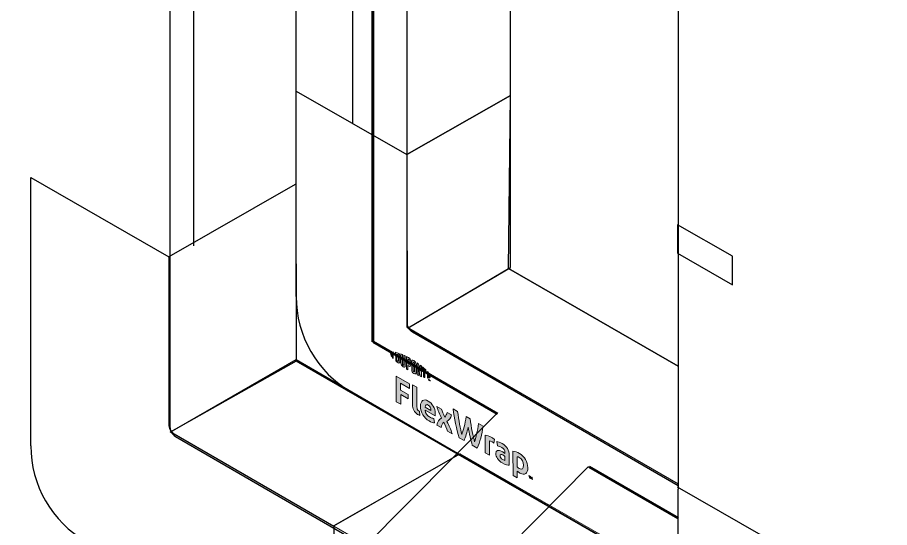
# Model space of a CAD drawing. Header units: inches. Extents: x -22 to 84, y -21 to 19.
# Drawn here: x -12.378 to -10.409, y 9.701 to 10.854 of the extents above; entities that cross this region are included whole.
import ezdxf

# ---------------------------------------------------------------- set-up
doc = ezdxf.new("R2010")
doc.units = ezdxf.units.IN
doc.header["$MEASUREMENT"] = 0
doc.layers.add('G-ANNO-TTLB', color=7, linetype='Continuous', lineweight=0)
doc.layers.add('TYVEK', color=7, linetype='Continuous', lineweight=0)

# ---------------------------------------------------------------- blocks, each defined once
blk = doc.blocks.new('Block_22')
at = {"layer": 'TYVEK'}
for p, q in [((-11.2961, 9.9593), (-11.8459, 9.4045)), ((-11.0886, 9.8392), (-11.5194, 9.4045))]:
    blk.add_line(p, q, dxfattribs=at)
blk = doc.blocks.new('Block_25')
at = {"layer": 'TYVEK', "true_color": 0x003b71, "transparency": 33554687}
h = blk.add_hatch(color=156, dxfattribs=at)
h.dxf.hatch_style = 2
edge = h.paths.add_edge_path()
edge.add_spline(control_points=[(-11.5231, 9.9857), (-11.5231, 9.9857), (-11.5232, 10.0432), (-11.5232, 10.0432), (-11.5232, 10.0432), (-11.4929, 10.0258), (-11.4929, 10.0258), (-11.4929, 10.0258), (-11.4928, 10.0158), (-11.4928, 10.0158), (-11.4928, 10.0158), (-11.513, 10.0274), (-11.513, 10.0274), (-11.513, 10.0274), (-11.513, 10.0118), (-11.513, 10.0118), (-11.513, 10.0118), (-11.496, 10.002), (-11.496, 10.002), (-11.496, 10.002), (-11.496, 9.992), (-11.496, 9.992), (-11.496, 9.992), (-11.5129, 10.0017), (-11.5129, 10.0017), (-11.5129, 10.0017), (-11.5129, 9.9799), (-11.5129, 9.9799), (-11.5129, 9.9799), (-11.5231, 9.9857), (-11.5231, 9.9857)], knot_values=[0, 0, 0, 0, 1, 1, 1, 2, 2, 2, 3, 3, 3, 4, 4, 4, 5, 5, 5, 6, 6, 6, 7, 7, 7, 8, 8, 8, 9, 9, 9, 10, 10, 10, 10], degree=3, periodic=0)
h = blk.add_hatch(color=156, dxfattribs=at)
h.dxf.hatch_style = 2
edge = h.paths.add_edge_path()
edge.add_spline(control_points=[(-11.4762, 9.974), (-11.4762, 9.9696), (-11.4752, 9.9666), (-11.4724, 9.965), (-11.4717, 9.9646), (-11.4709, 9.9642), (-11.4703, 9.964), (-11.4703, 9.964), (-11.4696, 9.9547), (-11.4696, 9.9547), (-11.4709, 9.9551), (-11.4731, 9.9561), (-11.4746, 9.9569), (-11.4828, 9.9616), (-11.486, 9.9696), (-11.4861, 9.9795), (-11.4861, 9.9795), (-11.4862, 10.0234), (-11.4862, 10.0234), (-11.4862, 10.0234), (-11.4763, 10.0184), (-11.4763, 10.0184), (-11.4763, 10.0184), (-11.4762, 9.974), (-11.4762, 9.974)], knot_values=[0, 0, 0, 0, 1, 1, 1, 2, 2, 2, 3, 3, 3, 4, 4, 4, 5, 5, 5, 6, 6, 6, 7, 7, 7, 8, 8, 8, 8], degree=3, periodic=0)
h = blk.add_hatch(color=156, dxfattribs=at)
h.dxf.hatch_style = 2
edge = h.paths.add_edge_path()
edge.add_spline(control_points=[(-11.458, 9.9733), (-11.458, 9.9733), (-11.4445, 9.9655), (-11.4445, 9.9655), (-11.4445, 9.9655), (-11.4445, 9.9665), (-11.4445, 9.9665), (-11.4445, 9.9711), (-11.4466, 9.9757), (-11.4506, 9.978), (-11.4547, 9.9803), (-11.4574, 9.9785), (-11.458, 9.9733)], knot_values=[0, 0, 0, 0, 1, 1, 1, 2, 2, 2, 3, 3, 3, 4, 4, 4, 4], degree=3, periodic=0)
edge = h.paths.add_edge_path()
edge.add_spline(control_points=[(-11.4364, 9.9377), (-11.4395, 9.9379), (-11.4441, 9.9394), (-11.4488, 9.9421), (-11.4603, 9.9487), (-11.4682, 9.9616), (-11.4682, 9.9752), (-11.4682, 9.9883), (-11.4611, 9.993), (-11.4506, 9.987), (-11.4412, 9.9817), (-11.4351, 9.9705), (-11.4351, 9.9595), (-11.4351, 9.957), (-11.4352, 9.955), (-11.4353, 9.9534), (-11.4353, 9.9534), (-11.4579, 9.9663), (-11.4579, 9.9663), (-11.4569, 9.9592), (-11.4536, 9.9543), (-11.4479, 9.9511), (-11.4444, 9.9491), (-11.441, 9.948), (-11.438, 9.9478), (-11.438, 9.9478), (-11.4364, 9.9377), (-11.4364, 9.9377)], knot_values=[0, 0, 0, 0, 1, 1, 1, 2, 2, 2, 3, 3, 3, 4, 4, 4, 5, 5, 5, 6, 6, 6, 7, 7, 7, 8, 8, 8, 9, 9, 9, 9], degree=3, periodic=0)
h = blk.add_hatch(color=156, dxfattribs=at)
h.dxf.hatch_style = 2
edge = h.paths.add_edge_path()
edge.add_spline(control_points=[(-11.4205, 9.9488), (-11.4253, 9.9577), (-11.4291, 9.9655), (-11.4313, 9.975), (-11.4313, 9.975), (-11.4207, 9.9689), (-11.4207, 9.9689), (-11.4198, 9.9647), (-11.4166, 9.9573), (-11.4135, 9.9508), (-11.4109, 9.9538), (-11.4086, 9.9573), (-11.4081, 9.9616), (-11.4081, 9.9616), (-11.3981, 9.9559), (-11.3981, 9.9559), (-11.4, 9.9484), (-11.4031, 9.9442), (-11.4084, 9.941), (-11.4033, 9.9314), (-11.3998, 9.9236), (-11.3968, 9.9132), (-11.3968, 9.9132), (-11.4074, 9.9193), (-11.4074, 9.9193), (-11.4089, 9.9248), (-11.4125, 9.933), (-11.4155, 9.9392), (-11.4182, 9.9363), (-11.4208, 9.9328), (-11.4218, 9.9276), (-11.4218, 9.9276), (-11.4313, 9.933), (-11.4313, 9.933), (-11.4296, 9.9406), (-11.4262, 9.9452), (-11.4205, 9.9488)], knot_values=[0, 0, 0, 0, 1, 1, 1, 2, 2, 2, 3, 3, 3, 4, 4, 4, 5, 5, 5, 6, 6, 6, 7, 7, 7, 8, 8, 8, 9, 9, 9, 10, 10, 10, 11, 11, 11, 12, 12, 12, 12], degree=3, periodic=0)
h = blk.add_hatch(color=156, dxfattribs=at)
h.dxf.hatch_style = 2
edge = h.paths.add_edge_path()
edge.add_spline(control_points=[(-11.3372, 9.9364), (-11.3372, 9.9364), (-11.3268, 9.9305), (-11.3268, 9.9305), (-11.3294, 9.9129), (-11.3341, 9.893), (-11.3401, 9.8807), (-11.3401, 9.8807), (-11.3513, 9.8871), (-11.3513, 9.8871), (-11.3548, 9.8994), (-11.358, 9.9133), (-11.3606, 9.9282), (-11.3633, 9.9163), (-11.3664, 9.906), (-11.3699, 9.8978), (-11.3699, 9.8978), (-11.3811, 9.9042), (-11.3811, 9.9042), (-11.3868, 9.9232), (-11.3919, 9.9487), (-11.3946, 9.9694), (-11.3946, 9.9694), (-11.3843, 9.9635), (-11.3843, 9.9635), (-11.382, 9.9449), (-11.378, 9.9231), (-11.375, 9.9118), (-11.372, 9.9197), (-11.3673, 9.9358), (-11.3653, 9.9525), (-11.3653, 9.9525), (-11.3561, 9.9473), (-11.3561, 9.9473), (-11.354, 9.9282), (-11.3493, 9.9066), (-11.3461, 9.8952), (-11.3433, 9.9032), (-11.3393, 9.9203), (-11.3372, 9.9364)], knot_values=[0, 0, 0, 0, 1, 1, 1, 2, 2, 2, 3, 3, 3, 4, 4, 4, 5, 5, 5, 6, 6, 6, 7, 7, 7, 8, 8, 8, 9, 9, 9, 10, 10, 10, 11, 11, 11, 12, 12, 12, 13, 13, 13, 13], degree=3, periodic=0)
h = blk.add_hatch(color=156, dxfattribs=at)
h.dxf.hatch_style = 2
edge = h.paths.add_edge_path()
edge.add_spline(control_points=[(-11.3074, 9.9048), (-11.3049, 9.9034), (-11.3024, 9.9016), (-11.301, 9.9004), (-11.301, 9.9004), (-11.3024, 9.8919), (-11.3024, 9.8919), (-11.3036, 9.8931), (-11.3051, 9.8942), (-11.3066, 9.895), (-11.3093, 9.8965), (-11.311, 9.897), (-11.3125, 9.897), (-11.3125, 9.897), (-11.3125, 9.8648), (-11.3125, 9.8648), (-11.3125, 9.8648), (-11.3223, 9.8705), (-11.3223, 9.8705), (-11.3223, 9.8705), (-11.3224, 9.9098), (-11.3224, 9.9098), (-11.3185, 9.9098), (-11.3126, 9.9078), (-11.3074, 9.9048)], knot_values=[0, 0, 0, 0, 1, 1, 1, 2, 2, 2, 3, 3, 3, 4, 4, 4, 5, 5, 5, 6, 6, 6, 7, 7, 7, 8, 8, 8, 8], degree=3, periodic=0)
h = blk.add_hatch(color=156, dxfattribs=at)
h.dxf.hatch_style = 2
edge = h.paths.add_edge_path()
edge.add_spline(control_points=[(-11.2775, 9.853), (-11.2775, 9.853), (-11.2775, 9.8618), (-11.2775, 9.8618), (-11.2792, 9.8632), (-11.2809, 9.8644), (-11.2826, 9.8654), (-11.2859, 9.8673), (-11.2884, 9.8672), (-11.2884, 9.8634), (-11.2884, 9.8599), (-11.2863, 9.8569), (-11.2825, 9.8547), (-11.2803, 9.8535), (-11.2786, 9.853), (-11.2775, 9.853)], knot_values=[0, 0, 0, 0, 1, 1, 1, 2, 2, 2, 3, 3, 3, 4, 4, 4, 5, 5, 5, 5], degree=3, periodic=0)
edge = h.paths.add_edge_path()
edge.add_spline(control_points=[(-11.2835, 9.8472), (-11.2932, 9.8528), (-11.2982, 9.8611), (-11.2982, 9.8685), (-11.2982, 9.8766), (-11.2924, 9.8781), (-11.2839, 9.8733), (-11.2819, 9.8721), (-11.2793, 9.8703), (-11.2775, 9.869), (-11.2775, 9.869), (-11.2775, 9.8709), (-11.2775, 9.8709), (-11.2776, 9.8759), (-11.2801, 9.8798), (-11.2848, 9.8825), (-11.288, 9.8843), (-11.2913, 9.8856), (-11.2942, 9.8859), (-11.2942, 9.8859), (-11.296, 9.8958), (-11.296, 9.8958), (-11.293, 9.8955), (-11.2881, 9.8937), (-11.2837, 9.8912), (-11.2732, 9.8852), (-11.268, 9.8758), (-11.268, 9.8647), (-11.268, 9.8647), (-11.2679, 9.8419), (-11.2679, 9.8419), (-11.2709, 9.8418), (-11.2763, 9.8431), (-11.2835, 9.8472)], knot_values=[0, 0, 0, 0, 1, 1, 1, 2, 2, 2, 3, 3, 3, 4, 4, 4, 5, 5, 5, 6, 6, 6, 7, 7, 7, 8, 8, 8, 9, 9, 9, 10, 10, 10, 11, 11, 11, 11], degree=3, periodic=0)
h = blk.add_hatch(color=156, dxfattribs=at)
h.dxf.hatch_style = 2
edge = h.paths.add_edge_path()
edge.add_spline(control_points=[(-11.2451, 9.8345), (-11.2388, 9.8309), (-11.2359, 9.8336), (-11.2359, 9.8421), (-11.2359, 9.8495), (-11.2387, 9.856), (-11.2451, 9.8597), (-11.2469, 9.8607), (-11.2482, 9.8611), (-11.2497, 9.8613), (-11.2497, 9.8613), (-11.2496, 9.8383), (-11.2496, 9.8383), (-11.2483, 9.8368), (-11.2471, 9.8357), (-11.2451, 9.8345)], knot_values=[0, 0, 0, 0, 1, 1, 1, 2, 2, 2, 3, 3, 3, 4, 4, 4, 5, 5, 5, 5], degree=3, periodic=0)
edge = h.paths.add_edge_path()
edge.add_spline(control_points=[(-11.2436, 9.8245), (-11.2461, 9.8259), (-11.2478, 9.8272), (-11.2496, 9.829), (-11.2496, 9.829), (-11.2496, 9.8134), (-11.2496, 9.8134), (-11.2496, 9.8134), (-11.2593, 9.819), (-11.2593, 9.819), (-11.2593, 9.819), (-11.2595, 9.8738), (-11.2595, 9.8738), (-11.2554, 9.8736), (-11.2497, 9.8717), (-11.2447, 9.8688), (-11.233, 9.8621), (-11.226, 9.8499), (-11.2259, 9.8367), (-11.2259, 9.8232), (-11.2325, 9.8181), (-11.2436, 9.8245)], knot_values=[0, 0, 0, 0, 1, 1, 1, 2, 2, 2, 3, 3, 3, 4, 4, 4, 5, 5, 5, 6, 6, 6, 7, 7, 7, 7], degree=3, periodic=0)
h = blk.add_hatch(color=156, dxfattribs=at)
h.dxf.hatch_style = 2
edge = h.paths.add_edge_path()
edge.add_spline(control_points=[(-11.2189, 9.8161), (-11.2185, 9.8149), (-11.2182, 9.8139), (-11.2177, 9.8129), (-11.2173, 9.8134), (-11.217, 9.814), (-11.2167, 9.8148), (-11.2167, 9.8148), (-11.2157, 9.8142), (-11.2157, 9.8142), (-11.2157, 9.8142), (-11.2156, 9.81), (-11.2156, 9.81), (-11.2156, 9.81), (-11.2165, 9.8105), (-11.2165, 9.8105), (-11.2165, 9.8105), (-11.2165, 9.8124), (-11.2165, 9.8124), (-11.2165, 9.8124), (-11.2165, 9.8131), (-11.2165, 9.8131), (-11.2168, 9.8126), (-11.2171, 9.8121), (-11.2174, 9.8118), (-11.2174, 9.8118), (-11.2181, 9.8121), (-11.2181, 9.8121), (-11.2184, 9.8129), (-11.2188, 9.8138), (-11.2191, 9.8146), (-11.2191, 9.8146), (-11.219, 9.8139), (-11.219, 9.8139), (-11.219, 9.8139), (-11.219, 9.8119), (-11.219, 9.8119), (-11.219, 9.8119), (-11.2199, 9.8124), (-11.2199, 9.8124), (-11.2199, 9.8124), (-11.2199, 9.8167), (-11.2199, 9.8167), (-11.2199, 9.8167), (-11.2189, 9.8161), (-11.2189, 9.8161)], knot_values=[0, 0, 0, 0, 1, 1, 1, 2, 2, 2, 3, 3, 3, 4, 4, 4, 5, 5, 5, 6, 6, 6, 7, 7, 7, 8, 8, 8, 9, 9, 9, 10, 10, 10, 11, 11, 11, 12, 12, 12, 13, 13, 13, 14, 14, 14, 15, 15, 15, 15], degree=3, periodic=0)
edge = h.paths.add_edge_path()
edge.add_spline(control_points=[(-11.2223, 9.8171), (-11.2223, 9.8171), (-11.2233, 9.8177), (-11.2233, 9.8177), (-11.2233, 9.8177), (-11.2233, 9.8186), (-11.2233, 9.8186), (-11.2233, 9.8186), (-11.2203, 9.8169), (-11.2203, 9.8169), (-11.2203, 9.8169), (-11.2203, 9.8159), (-11.2203, 9.8159), (-11.2203, 9.8159), (-11.2213, 9.8165), (-11.2213, 9.8165), (-11.2213, 9.8165), (-11.2213, 9.8132), (-11.2213, 9.8132), (-11.2213, 9.8132), (-11.2223, 9.8138), (-11.2223, 9.8138), (-11.2223, 9.8138), (-11.2223, 9.8171), (-11.2223, 9.8171)], knot_values=[0, 0, 0, 0, 1, 1, 1, 2, 2, 2, 3, 3, 3, 4, 4, 4, 5, 5, 5, 6, 6, 6, 7, 7, 7, 8, 8, 8, 8], degree=3, periodic=0)
at = {"layer": 'TYVEK'}
for points, knots in [([(-11.5231, 9.9857), (-11.5231, 9.9857), (-11.5232, 10.0432), (-11.5232, 10.0432), (-11.5232, 10.0432), (-11.4929, 10.0258), (-11.4929, 10.0258), (-11.4929, 10.0258), (-11.4928, 10.0158), (-11.4928, 10.0158), (-11.4928, 10.0158), (-11.513, 10.0274), (-11.513, 10.0274), (-11.513, 10.0274), (-11.513, 10.0118), (-11.513, 10.0118), (-11.513, 10.0118), (-11.496, 10.002), (-11.496, 10.002), (-11.496, 10.002), (-11.496, 9.992), (-11.496, 9.992), (-11.496, 9.992), (-11.5129, 10.0017), (-11.5129, 10.0017), (-11.5129, 10.0017), (-11.5129, 9.9799), (-11.5129, 9.9799), (-11.5129, 9.9799), (-11.5231, 9.9857), (-11.5231, 9.9857)], [0, 0, 0, 0, 1, 1, 1, 2, 2, 2, 3, 3, 3, 4, 4, 4, 5, 5, 5, 6, 6, 6, 7, 7, 7, 8, 8, 8, 9, 9, 9, 10, 10, 10, 10]), ([(-11.4762, 9.974), (-11.4762, 9.9696), (-11.4752, 9.9666), (-11.4724, 9.965), (-11.4717, 9.9646), (-11.4709, 9.9642), (-11.4703, 9.964), (-11.4703, 9.964), (-11.4696, 9.9547), (-11.4696, 9.9547), (-11.4709, 9.9551), (-11.4731, 9.9561), (-11.4746, 9.9569), (-11.4828, 9.9616), (-11.486, 9.9696), (-11.4861, 9.9795), (-11.4861, 9.9795), (-11.4862, 10.0234), (-11.4862, 10.0234), (-11.4862, 10.0234), (-11.4763, 10.0184), (-11.4763, 10.0184), (-11.4763, 10.0184), (-11.4762, 9.974), (-11.4762, 9.974)], [0, 0, 0, 0, 1, 1, 1, 2, 2, 2, 3, 3, 3, 4, 4, 4, 5, 5, 5, 6, 6, 6, 7, 7, 7, 8, 8, 8, 8]), ([(-11.4364, 9.9377), (-11.4395, 9.9379), (-11.4441, 9.9394), (-11.4488, 9.9421), (-11.4603, 9.9487), (-11.4682, 9.9616), (-11.4682, 9.9752), (-11.4682, 9.9883), (-11.4611, 9.993), (-11.4506, 9.987), (-11.4412, 9.9817), (-11.4351, 9.9705), (-11.4351, 9.9595), (-11.4351, 9.957), (-11.4352, 9.955), (-11.4353, 9.9534), (-11.4353, 9.9534), (-11.4579, 9.9663), (-11.4579, 9.9663), (-11.4569, 9.9592), (-11.4536, 9.9543), (-11.4479, 9.9511), (-11.4444, 9.9491), (-11.441, 9.948), (-11.438, 9.9478), (-11.438, 9.9478), (-11.4364, 9.9377), (-11.4364, 9.9377)], [0, 0, 0, 0, 1, 1, 1, 2, 2, 2, 3, 3, 3, 4, 4, 4, 5, 5, 5, 6, 6, 6, 7, 7, 7, 8, 8, 8, 9, 9, 9, 9]), ([(-11.458, 9.9733), (-11.458, 9.9733), (-11.4445, 9.9655), (-11.4445, 9.9655), (-11.4445, 9.9655), (-11.4445, 9.9665), (-11.4445, 9.9665), (-11.4445, 9.9711), (-11.4466, 9.9757), (-11.4506, 9.978), (-11.4547, 9.9803), (-11.4574, 9.9785), (-11.458, 9.9733)], [0, 0, 0, 0, 1, 1, 1, 2, 2, 2, 3, 3, 3, 4, 4, 4, 4]), ([(-11.4205, 9.9488), (-11.4253, 9.9577), (-11.4291, 9.9655), (-11.4313, 9.975), (-11.4313, 9.975), (-11.4207, 9.9689), (-11.4207, 9.9689), (-11.4198, 9.9647), (-11.4166, 9.9573), (-11.4135, 9.9508), (-11.4109, 9.9538), (-11.4086, 9.9573), (-11.4081, 9.9616), (-11.4081, 9.9616), (-11.3981, 9.9559), (-11.3981, 9.9559), (-11.4, 9.9484), (-11.4031, 9.9442), (-11.4084, 9.941), (-11.4033, 9.9314), (-11.3998, 9.9236), (-11.3968, 9.9132), (-11.3968, 9.9132), (-11.4074, 9.9193), (-11.4074, 9.9193), (-11.4089, 9.9248), (-11.4125, 9.933), (-11.4155, 9.9392), (-11.4182, 9.9363), (-11.4208, 9.9328), (-11.4218, 9.9276), (-11.4218, 9.9276), (-11.4313, 9.933), (-11.4313, 9.933), (-11.4296, 9.9406), (-11.4262, 9.9452), (-11.4205, 9.9488)], [0, 0, 0, 0, 1, 1, 1, 2, 2, 2, 3, 3, 3, 4, 4, 4, 5, 5, 5, 6, 6, 6, 7, 7, 7, 8, 8, 8, 9, 9, 9, 10, 10, 10, 11, 11, 11, 12, 12, 12, 12]), ([(-11.3372, 9.9364), (-11.3372, 9.9364), (-11.3268, 9.9305), (-11.3268, 9.9305), (-11.3294, 9.9129), (-11.3341, 9.893), (-11.3401, 9.8807), (-11.3401, 9.8807), (-11.3513, 9.8871), (-11.3513, 9.8871), (-11.3548, 9.8994), (-11.358, 9.9133), (-11.3606, 9.9282), (-11.3633, 9.9163), (-11.3664, 9.906), (-11.3699, 9.8978), (-11.3699, 9.8978), (-11.3811, 9.9042), (-11.3811, 9.9042), (-11.3868, 9.9232), (-11.3919, 9.9487), (-11.3946, 9.9694), (-11.3946, 9.9694), (-11.3843, 9.9635), (-11.3843, 9.9635), (-11.382, 9.9449), (-11.378, 9.9231), (-11.375, 9.9118), (-11.372, 9.9197), (-11.3673, 9.9358), (-11.3653, 9.9525), (-11.3653, 9.9525), (-11.3561, 9.9473), (-11.3561, 9.9473), (-11.354, 9.9282), (-11.3493, 9.9066), (-11.3461, 9.8952), (-11.3433, 9.9032), (-11.3393, 9.9203), (-11.3372, 9.9364)], [0, 0, 0, 0, 1, 1, 1, 2, 2, 2, 3, 3, 3, 4, 4, 4, 5, 5, 5, 6, 6, 6, 7, 7, 7, 8, 8, 8, 9, 9, 9, 10, 10, 10, 11, 11, 11, 12, 12, 12, 13, 13, 13, 13]), ([(-11.3074, 9.9048), (-11.3049, 9.9034), (-11.3024, 9.9016), (-11.301, 9.9004), (-11.301, 9.9004), (-11.3024, 9.8919), (-11.3024, 9.8919), (-11.3036, 9.8931), (-11.3051, 9.8942), (-11.3066, 9.895), (-11.3093, 9.8965), (-11.311, 9.897), (-11.3125, 9.897), (-11.3125, 9.897), (-11.3125, 9.8648), (-11.3125, 9.8648), (-11.3125, 9.8648), (-11.3223, 9.8705), (-11.3223, 9.8705), (-11.3223, 9.8705), (-11.3224, 9.9098), (-11.3224, 9.9098), (-11.3185, 9.9098), (-11.3126, 9.9078), (-11.3074, 9.9048)], [0, 0, 0, 0, 1, 1, 1, 2, 2, 2, 3, 3, 3, 4, 4, 4, 5, 5, 5, 6, 6, 6, 7, 7, 7, 8, 8, 8, 8]), ([(-11.2835, 9.8472), (-11.2932, 9.8528), (-11.2982, 9.8611), (-11.2982, 9.8685), (-11.2982, 9.8766), (-11.2924, 9.8781), (-11.2839, 9.8733), (-11.2819, 9.8721), (-11.2793, 9.8703), (-11.2775, 9.869), (-11.2775, 9.869), (-11.2775, 9.8709), (-11.2775, 9.8709), (-11.2776, 9.8759), (-11.2801, 9.8798), (-11.2848, 9.8825), (-11.288, 9.8843), (-11.2913, 9.8856), (-11.2942, 9.8859), (-11.2942, 9.8859), (-11.296, 9.8958), (-11.296, 9.8958), (-11.293, 9.8955), (-11.2881, 9.8937), (-11.2837, 9.8912), (-11.2732, 9.8852), (-11.268, 9.8758), (-11.268, 9.8647), (-11.268, 9.8647), (-11.2679, 9.8419), (-11.2679, 9.8419), (-11.2709, 9.8418), (-11.2763, 9.8431), (-11.2835, 9.8472)], [0, 0, 0, 0, 1, 1, 1, 2, 2, 2, 3, 3, 3, 4, 4, 4, 5, 5, 5, 6, 6, 6, 7, 7, 7, 8, 8, 8, 9, 9, 9, 10, 10, 10, 11, 11, 11, 11]), ([(-11.2775, 9.853), (-11.2775, 9.853), (-11.2775, 9.8618), (-11.2775, 9.8618), (-11.2792, 9.8632), (-11.2809, 9.8644), (-11.2826, 9.8654), (-11.2859, 9.8673), (-11.2884, 9.8672), (-11.2884, 9.8634), (-11.2884, 9.8599), (-11.2863, 9.8569), (-11.2825, 9.8547), (-11.2803, 9.8535), (-11.2786, 9.853), (-11.2775, 9.853)], [0, 0, 0, 0, 1, 1, 1, 2, 2, 2, 3, 3, 3, 4, 4, 4, 5, 5, 5, 5]), ([(-11.2436, 9.8245), (-11.2461, 9.8259), (-11.2478, 9.8272), (-11.2496, 9.829), (-11.2496, 9.829), (-11.2496, 9.8134), (-11.2496, 9.8134), (-11.2496, 9.8134), (-11.2593, 9.819), (-11.2593, 9.819), (-11.2593, 9.819), (-11.2595, 9.8738), (-11.2595, 9.8738), (-11.2554, 9.8736), (-11.2497, 9.8717), (-11.2447, 9.8688), (-11.233, 9.8621), (-11.226, 9.8499), (-11.2259, 9.8367), (-11.2259, 9.8232), (-11.2325, 9.8181), (-11.2436, 9.8245)], [0, 0, 0, 0, 1, 1, 1, 2, 2, 2, 3, 3, 3, 4, 4, 4, 5, 5, 5, 6, 6, 6, 7, 7, 7, 7]), ([(-11.2451, 9.8345), (-11.2388, 9.8309), (-11.2359, 9.8336), (-11.2359, 9.8421), (-11.2359, 9.8495), (-11.2387, 9.856), (-11.2451, 9.8597), (-11.2469, 9.8607), (-11.2482, 9.8611), (-11.2497, 9.8613), (-11.2497, 9.8613), (-11.2496, 9.8383), (-11.2496, 9.8383), (-11.2483, 9.8368), (-11.2471, 9.8357), (-11.2451, 9.8345)], [0, 0, 0, 0, 1, 1, 1, 2, 2, 2, 3, 3, 3, 4, 4, 4, 5, 5, 5, 5]), ([(-11.2223, 9.8171), (-11.2223, 9.8171), (-11.2233, 9.8177), (-11.2233, 9.8177), (-11.2233, 9.8177), (-11.2233, 9.8186), (-11.2233, 9.8186), (-11.2233, 9.8186), (-11.2203, 9.8169), (-11.2203, 9.8169), (-11.2203, 9.8169), (-11.2203, 9.8159), (-11.2203, 9.8159), (-11.2203, 9.8159), (-11.2213, 9.8165), (-11.2213, 9.8165), (-11.2213, 9.8165), (-11.2213, 9.8132), (-11.2213, 9.8132), (-11.2213, 9.8132), (-11.2223, 9.8138), (-11.2223, 9.8138), (-11.2223, 9.8138), (-11.2223, 9.8171), (-11.2223, 9.8171)], [0, 0, 0, 0, 1, 1, 1, 2, 2, 2, 3, 3, 3, 4, 4, 4, 5, 5, 5, 6, 6, 6, 7, 7, 7, 8, 8, 8, 8]), ([(-11.2189, 9.8161), (-11.2185, 9.8149), (-11.2182, 9.8139), (-11.2177, 9.8129), (-11.2173, 9.8134), (-11.217, 9.814), (-11.2167, 9.8148), (-11.2167, 9.8148), (-11.2157, 9.8142), (-11.2157, 9.8142), (-11.2157, 9.8142), (-11.2156, 9.81), (-11.2156, 9.81), (-11.2156, 9.81), (-11.2165, 9.8105), (-11.2165, 9.8105), (-11.2165, 9.8105), (-11.2165, 9.8124), (-11.2165, 9.8124), (-11.2165, 9.8124), (-11.2165, 9.8131), (-11.2165, 9.8131), (-11.2168, 9.8126), (-11.2171, 9.8121), (-11.2174, 9.8118), (-11.2174, 9.8118), (-11.2181, 9.8121), (-11.2181, 9.8121), (-11.2184, 9.8129), (-11.2188, 9.8138), (-11.2191, 9.8146), (-11.2191, 9.8146), (-11.219, 9.8139), (-11.219, 9.8139), (-11.219, 9.8139), (-11.219, 9.8119), (-11.219, 9.8119), (-11.219, 9.8119), (-11.2199, 9.8124), (-11.2199, 9.8124), (-11.2199, 9.8124), (-11.2199, 9.8167), (-11.2199, 9.8167), (-11.2199, 9.8167), (-11.2189, 9.8161), (-11.2189, 9.8161)], [0, 0, 0, 0, 1, 1, 1, 2, 2, 2, 3, 3, 3, 4, 4, 4, 5, 5, 5, 6, 6, 6, 7, 7, 7, 8, 8, 8, 9, 9, 9, 10, 10, 10, 11, 11, 11, 12, 12, 12, 13, 13, 13, 14, 14, 14, 15, 15, 15, 15])]:
    blk.add_open_spline(points, degree=3, knots=knots, dxfattribs=at)
blk = doc.blocks.new('Block_26')
at = {"layer": 'TYVEK', "true_color": 0x003b71, "transparency": 33554687}
h = blk.add_hatch(color=156, dxfattribs=at)
h.dxf.hatch_style = 2
edge = h.paths.add_edge_path()
edge.add_spline(control_points=[(-11.5358, 10.0943), (-11.5358, 10.0917), (-11.5335, 10.0879), (-11.5296, 10.0836), (-11.5296, 10.0836), (-11.5297, 10.098), (-11.5297, 10.098), (-11.5335, 10.0981), (-11.5358, 10.0969), (-11.5358, 10.0943)], knot_values=[0, 0, 0, 0, 1, 1, 1, 2, 2, 2, 3, 3, 3, 3], degree=3, periodic=0)
h = blk.add_hatch(color=156, dxfattribs=at)
h.dxf.hatch_style = 2
edge = h.paths.add_edge_path()
edge.add_spline(control_points=[(-11.518, 10.0782), (-11.518, 10.0771), (-11.5185, 10.0771), (-11.5192, 10.0775), (-11.5198, 10.0778), (-11.5206, 10.0785), (-11.5213, 10.0791), (-11.5213, 10.0791), (-11.5213, 10.0929), (-11.5213, 10.0929), (-11.5206, 10.0927), (-11.5198, 10.0924), (-11.5193, 10.0921), (-11.5186, 10.0917), (-11.518, 10.091), (-11.518, 10.0899), (-11.518, 10.0899), (-11.518, 10.0782), (-11.518, 10.0782)], knot_values=[0, 0, 0, 0, 1, 1, 1, 2, 2, 2, 3, 3, 3, 4, 4, 4, 5, 5, 5, 6, 6, 6, 6], degree=3, periodic=0)
edge = h.paths.add_edge_path()
edge.add_spline(control_points=[(-11.5188, 10.0955), (-11.5199, 10.0961), (-11.5215, 10.0966), (-11.5243, 10.0973), (-11.5243, 10.0973), (-11.5242, 10.0781), (-11.5242, 10.0781), (-11.5218, 10.0758), (-11.5198, 10.0742), (-11.5188, 10.0736), (-11.5163, 10.0722), (-11.5149, 10.0731), (-11.5149, 10.0759), (-11.5149, 10.0759), (-11.5149, 10.0887), (-11.5149, 10.0887), (-11.5149, 10.0915), (-11.5163, 10.0941), (-11.5188, 10.0955)], knot_values=[0, 0, 0, 0, 1, 1, 1, 2, 2, 2, 3, 3, 3, 4, 4, 4, 5, 5, 5, 6, 6, 6, 6], degree=3, periodic=0)
h = blk.add_hatch(color=156, dxfattribs=at)
h.dxf.hatch_style = 2
edge = h.paths.add_edge_path()
edge.add_spline(control_points=[(-11.5061, 10.0692), (-11.5061, 10.0681), (-11.5065, 10.0676), (-11.5077, 10.0684), (-11.5089, 10.0693), (-11.5092, 10.07), (-11.5092, 10.0713), (-11.5092, 10.0713), (-11.5092, 10.0922), (-11.5092, 10.0922), (-11.51, 10.0925), (-11.5117, 10.0932), (-11.5125, 10.0935), (-11.5125, 10.0935), (-11.5124, 10.0725), (-11.5124, 10.0725), (-11.5124, 10.0691), (-11.511, 10.067), (-11.5077, 10.0646), (-11.5046, 10.0625), (-11.5027, 10.0632), (-11.5027, 10.0669), (-11.5027, 10.0669), (-11.5028, 10.0892), (-11.5028, 10.0892), (-11.5034, 10.0895), (-11.5055, 10.0905), (-11.5062, 10.0908), (-11.5062, 10.0908), (-11.5061, 10.0692), (-11.5061, 10.0692)], knot_values=[0, 0, 0, 0, 1, 1, 1, 2, 2, 2, 3, 3, 3, 4, 4, 4, 5, 5, 5, 6, 6, 6, 7, 7, 7, 8, 8, 8, 9, 9, 9, 10, 10, 10, 10], degree=3, periodic=0)
h = blk.add_hatch(color=156, dxfattribs=at)
h.dxf.hatch_style = 2
edge = h.paths.add_edge_path()
edge.add_spline(control_points=[(-11.4937, 10.0712), (-11.4937, 10.07), (-11.4941, 10.0696), (-11.4955, 10.0704), (-11.4955, 10.0704), (-11.4967, 10.0711), (-11.4967, 10.0711), (-11.4967, 10.0711), (-11.4967, 10.0821), (-11.4967, 10.0821), (-11.4962, 10.0819), (-11.4959, 10.0817), (-11.4956, 10.0815), (-11.4941, 10.0807), (-11.4937, 10.0798), (-11.4937, 10.0786), (-11.4937, 10.0786), (-11.4937, 10.0712), (-11.4937, 10.0712)], knot_values=[0, 0, 0, 0, 1, 1, 1, 2, 2, 2, 3, 3, 3, 4, 4, 4, 5, 5, 5, 6, 6, 6, 6], degree=3, periodic=0)
edge = h.paths.add_edge_path()
edge.add_spline(control_points=[(-11.4954, 10.0853), (-11.496, 10.0857), (-11.4981, 10.0868), (-11.5001, 10.0878), (-11.5001, 10.0878), (-11.5001, 10.0598), (-11.5001, 10.0598), (-11.4994, 10.0594), (-11.4976, 10.0582), (-11.4966, 10.0576), (-11.4966, 10.0576), (-11.4967, 10.0672), (-11.4967, 10.0672), (-11.4967, 10.0672), (-11.4953, 10.0664), (-11.4953, 10.0664), (-11.4917, 10.0644), (-11.4903, 10.0654), (-11.4903, 10.0689), (-11.4903, 10.0689), (-11.4903, 10.0772), (-11.4903, 10.0772), (-11.4903, 10.0807), (-11.492, 10.0834), (-11.4954, 10.0853)], knot_values=[0, 0, 0, 0, 1, 1, 1, 2, 2, 2, 3, 3, 3, 4, 4, 4, 5, 5, 5, 6, 6, 6, 7, 7, 7, 8, 8, 8, 8], degree=3, periodic=0)
h = blk.add_hatch(color=156, dxfattribs=at)
h.dxf.hatch_style = 2
edge = h.paths.add_edge_path()
edge.add_spline(control_points=[(-11.4815, 10.0544), (-11.4815, 10.0533), (-11.4818, 10.0529), (-11.483, 10.0536), (-11.4843, 10.0542), (-11.4846, 10.055), (-11.4846, 10.0562), (-11.4846, 10.0562), (-11.4847, 10.0737), (-11.4847, 10.0737), (-11.4847, 10.0748), (-11.4843, 10.0753), (-11.4831, 10.0745), (-11.4819, 10.0738), (-11.4815, 10.073), (-11.4815, 10.0719), (-11.4815, 10.0719), (-11.4815, 10.0544), (-11.4815, 10.0544)], knot_values=[0, 0, 0, 0, 1, 1, 1, 2, 2, 2, 3, 3, 3, 4, 4, 4, 5, 5, 5, 6, 6, 6, 6], degree=3, periodic=0)
edge = h.paths.add_edge_path()
edge.add_spline(control_points=[(-11.4831, 10.0784), (-11.4862, 10.0804), (-11.4881, 10.0799), (-11.4881, 10.0762), (-11.4881, 10.0762), (-11.4881, 10.0579), (-11.4881, 10.0579), (-11.4881, 10.054), (-11.4864, 10.0514), (-11.483, 10.0496), (-11.4797, 10.0479), (-11.478, 10.0484), (-11.478, 10.0525), (-11.478, 10.0525), (-11.4781, 10.07), (-11.4781, 10.07), (-11.4781, 10.074), (-11.4796, 10.0762), (-11.4831, 10.0784)], knot_values=[0, 0, 0, 0, 1, 1, 1, 2, 2, 2, 3, 3, 3, 4, 4, 4, 5, 5, 5, 6, 6, 6, 6], degree=3, periodic=0)
h = blk.add_hatch(color=156, dxfattribs=at)
h.dxf.hatch_style = 2
edge = h.paths.add_edge_path()
edge.add_spline(control_points=[(-11.4686, 10.0545), (-11.4686, 10.0545), (-11.4724, 10.0709), (-11.4724, 10.0709), (-11.4734, 10.0717), (-11.4747, 10.0725), (-11.4756, 10.0732), (-11.4756, 10.0732), (-11.4756, 10.0463), (-11.4756, 10.0463), (-11.4749, 10.046), (-11.4732, 10.0452), (-11.4723, 10.0448), (-11.4723, 10.0448), (-11.4726, 10.0609), (-11.4726, 10.0609), (-11.4726, 10.0609), (-11.4686, 10.0433), (-11.4686, 10.0433), (-11.4677, 10.043), (-11.4665, 10.0425), (-11.4656, 10.0422), (-11.4656, 10.0422), (-11.4657, 10.0659), (-11.4657, 10.0659), (-11.4666, 10.0666), (-11.4681, 10.0677), (-11.4689, 10.0683), (-11.4689, 10.0683), (-11.4686, 10.0545), (-11.4686, 10.0545)], knot_values=[0, 0, 0, 0, 1, 1, 1, 2, 2, 2, 3, 3, 3, 4, 4, 4, 5, 5, 5, 6, 6, 6, 7, 7, 7, 8, 8, 8, 9, 9, 9, 10, 10, 10, 10], degree=3, periodic=0)
h = blk.add_hatch(color=156, dxfattribs=at)
h.dxf.hatch_style = 2
edge = h.paths.add_edge_path()
edge.add_spline(control_points=[(-11.464, 10.0608), (-11.4632, 10.0601), (-11.4623, 10.0594), (-11.4615, 10.0588), (-11.4615, 10.0588), (-11.4615, 10.0409), (-11.4615, 10.0409), (-11.4607, 10.0406), (-11.4593, 10.0403), (-11.4584, 10.0401), (-11.4584, 10.0401), (-11.4584, 10.0562), (-11.4584, 10.0562), (-11.4576, 10.0554), (-11.4567, 10.0546), (-11.456, 10.0539), (-11.456, 10.0539), (-11.456, 10.0574), (-11.456, 10.0574), (-11.4584, 10.0598), (-11.461, 10.062), (-11.464, 10.0645), (-11.464, 10.0645), (-11.464, 10.0608), (-11.464, 10.0608)], knot_values=[0, 0, 0, 0, 1, 1, 1, 2, 2, 2, 3, 3, 3, 4, 4, 4, 5, 5, 5, 6, 6, 6, 7, 7, 7, 8, 8, 8, 8], degree=3, periodic=0)
h = blk.add_hatch(color=156, dxfattribs=at)
h.dxf.hatch_style = 2
edge = h.paths.add_edge_path()
edge.add_spline(control_points=[(-11.4462, 10.0429), (-11.4462, 10.0402), (-11.4484, 10.039), (-11.4523, 10.0391), (-11.4523, 10.0391), (-11.4523, 10.0536), (-11.4523, 10.0536), (-11.4484, 10.0492), (-11.4462, 10.0455), (-11.4462, 10.0429)], knot_values=[0, 0, 0, 0, 1, 1, 1, 2, 2, 2, 3, 3, 3, 3], degree=3, periodic=0)
h = blk.add_hatch(color=156, dxfattribs=at)
h.dxf.hatch_style = 2
edge = h.paths.add_edge_path()
edge.add_spline(control_points=[(-11.448, 10.0352), (-11.448, 10.0352), (-11.4476, 10.035), (-11.4476, 10.035), (-11.4476, 10.035), (-11.447, 10.0337), (-11.447, 10.0337), (-11.447, 10.0337), (-11.4465, 10.0344), (-11.4465, 10.0344), (-11.4465, 10.0344), (-11.4461, 10.0342), (-11.4461, 10.0342), (-11.4461, 10.0342), (-11.4461, 10.0321), (-11.4461, 10.0321), (-11.4461, 10.0321), (-11.4465, 10.0323), (-11.4465, 10.0323), (-11.4465, 10.0323), (-11.4465, 10.0338), (-11.4465, 10.0338), (-11.4465, 10.0338), (-11.447, 10.0331), (-11.447, 10.0331), (-11.447, 10.0331), (-11.4471, 10.0331), (-11.4471, 10.0331), (-11.4471, 10.0331), (-11.4476, 10.0344), (-11.4476, 10.0344), (-11.4476, 10.0344), (-11.4476, 10.033), (-11.4476, 10.033), (-11.4476, 10.033), (-11.4479, 10.0332), (-11.4479, 10.0332), (-11.4479, 10.0332), (-11.448, 10.0352), (-11.448, 10.0352)], knot_values=[0, 0, 0, 0, 1, 1, 1, 2, 2, 2, 3, 3, 3, 4, 4, 4, 5, 5, 5, 6, 6, 6, 7, 7, 7, 8, 8, 8, 9, 9, 9, 10, 10, 10, 11, 11, 11, 12, 12, 12, 13, 13, 13, 13], degree=3, periodic=0)
edge = h.paths.add_edge_path()
edge.add_spline(control_points=[(-11.4492, 10.0356), (-11.4492, 10.0356), (-11.4498, 10.0359), (-11.4498, 10.0359), (-11.4498, 10.0359), (-11.4498, 10.0363), (-11.4498, 10.0363), (-11.4498, 10.0363), (-11.4483, 10.0355), (-11.4483, 10.0355), (-11.4483, 10.0355), (-11.4483, 10.0351), (-11.4483, 10.0351), (-11.4483, 10.0351), (-11.4489, 10.0354), (-11.4489, 10.0354), (-11.4489, 10.0354), (-11.4489, 10.0337), (-11.4489, 10.0337), (-11.4489, 10.0337), (-11.4492, 10.0339), (-11.4492, 10.0339), (-11.4492, 10.0339), (-11.4492, 10.0356), (-11.4492, 10.0356)], knot_values=[0, 0, 0, 0, 1, 1, 1, 2, 2, 2, 3, 3, 3, 4, 4, 4, 5, 5, 5, 6, 6, 6, 7, 7, 7, 8, 8, 8, 8], degree=3, periodic=0)
at = {"layer": 'TYVEK'}
for points, knots in [([(-11.5358, 10.0943), (-11.5358, 10.0917), (-11.5335, 10.0879), (-11.5296, 10.0836), (-11.5296, 10.0836), (-11.5297, 10.098), (-11.5297, 10.098), (-11.5335, 10.0981), (-11.5358, 10.0969), (-11.5358, 10.0943)], [0, 0, 0, 0, 1, 1, 1, 2, 2, 2, 3, 3, 3, 3]), ([(-11.5188, 10.0955), (-11.5199, 10.0961), (-11.5215, 10.0966), (-11.5243, 10.0973), (-11.5243, 10.0973), (-11.5242, 10.0781), (-11.5242, 10.0781), (-11.5218, 10.0758), (-11.5198, 10.0742), (-11.5188, 10.0736), (-11.5163, 10.0722), (-11.5149, 10.0731), (-11.5149, 10.0759), (-11.5149, 10.0759), (-11.5149, 10.0887), (-11.5149, 10.0887), (-11.5149, 10.0915), (-11.5163, 10.0941), (-11.5188, 10.0955)], [0, 0, 0, 0, 1, 1, 1, 2, 2, 2, 3, 3, 3, 4, 4, 4, 5, 5, 5, 6, 6, 6, 6]), ([(-11.518, 10.0782), (-11.518, 10.0771), (-11.5185, 10.0771), (-11.5192, 10.0775), (-11.5198, 10.0778), (-11.5206, 10.0785), (-11.5213, 10.0791), (-11.5213, 10.0791), (-11.5213, 10.0929), (-11.5213, 10.0929), (-11.5206, 10.0927), (-11.5198, 10.0924), (-11.5193, 10.0921), (-11.5186, 10.0917), (-11.518, 10.091), (-11.518, 10.0899), (-11.518, 10.0899), (-11.518, 10.0782), (-11.518, 10.0782)], [0, 0, 0, 0, 1, 1, 1, 2, 2, 2, 3, 3, 3, 4, 4, 4, 5, 5, 5, 6, 6, 6, 6]), ([(-11.5061, 10.0692), (-11.5061, 10.0681), (-11.5065, 10.0676), (-11.5077, 10.0684), (-11.5089, 10.0693), (-11.5092, 10.07), (-11.5092, 10.0713), (-11.5092, 10.0713), (-11.5092, 10.0922), (-11.5092, 10.0922), (-11.51, 10.0925), (-11.5117, 10.0932), (-11.5125, 10.0935), (-11.5125, 10.0935), (-11.5124, 10.0725), (-11.5124, 10.0725), (-11.5124, 10.0691), (-11.511, 10.067), (-11.5077, 10.0646), (-11.5046, 10.0625), (-11.5027, 10.0632), (-11.5027, 10.0669), (-11.5027, 10.0669), (-11.5028, 10.0892), (-11.5028, 10.0892), (-11.5034, 10.0895), (-11.5055, 10.0905), (-11.5062, 10.0908), (-11.5062, 10.0908), (-11.5061, 10.0692), (-11.5061, 10.0692)], [0, 0, 0, 0, 1, 1, 1, 2, 2, 2, 3, 3, 3, 4, 4, 4, 5, 5, 5, 6, 6, 6, 7, 7, 7, 8, 8, 8, 9, 9, 9, 10, 10, 10, 10]), ([(-11.4954, 10.0853), (-11.496, 10.0857), (-11.4981, 10.0868), (-11.5001, 10.0878), (-11.5001, 10.0878), (-11.5001, 10.0598), (-11.5001, 10.0598), (-11.4994, 10.0594), (-11.4976, 10.0582), (-11.4966, 10.0576), (-11.4966, 10.0576), (-11.4967, 10.0672), (-11.4967, 10.0672), (-11.4967, 10.0672), (-11.4953, 10.0664), (-11.4953, 10.0664), (-11.4917, 10.0644), (-11.4903, 10.0654), (-11.4903, 10.0689), (-11.4903, 10.0689), (-11.4903, 10.0772), (-11.4903, 10.0772), (-11.4903, 10.0807), (-11.492, 10.0834), (-11.4954, 10.0853)], [0, 0, 0, 0, 1, 1, 1, 2, 2, 2, 3, 3, 3, 4, 4, 4, 5, 5, 5, 6, 6, 6, 7, 7, 7, 8, 8, 8, 8]), ([(-11.4937, 10.0712), (-11.4937, 10.07), (-11.4941, 10.0696), (-11.4955, 10.0704), (-11.4955, 10.0704), (-11.4967, 10.0711), (-11.4967, 10.0711), (-11.4967, 10.0711), (-11.4967, 10.0821), (-11.4967, 10.0821), (-11.4962, 10.0819), (-11.4959, 10.0817), (-11.4956, 10.0815), (-11.4941, 10.0807), (-11.4937, 10.0798), (-11.4937, 10.0786), (-11.4937, 10.0786), (-11.4937, 10.0712), (-11.4937, 10.0712)], [0, 0, 0, 0, 1, 1, 1, 2, 2, 2, 3, 3, 3, 4, 4, 4, 5, 5, 5, 6, 6, 6, 6]), ([(-11.4831, 10.0784), (-11.4862, 10.0804), (-11.4881, 10.0799), (-11.4881, 10.0762), (-11.4881, 10.0762), (-11.4881, 10.0579), (-11.4881, 10.0579), (-11.4881, 10.054), (-11.4864, 10.0514), (-11.483, 10.0496), (-11.4797, 10.0479), (-11.478, 10.0484), (-11.478, 10.0525), (-11.478, 10.0525), (-11.4781, 10.07), (-11.4781, 10.07), (-11.4781, 10.074), (-11.4796, 10.0762), (-11.4831, 10.0784)], [0, 0, 0, 0, 1, 1, 1, 2, 2, 2, 3, 3, 3, 4, 4, 4, 5, 5, 5, 6, 6, 6, 6]), ([(-11.4815, 10.0544), (-11.4815, 10.0533), (-11.4818, 10.0529), (-11.483, 10.0536), (-11.4843, 10.0542), (-11.4846, 10.055), (-11.4846, 10.0562), (-11.4846, 10.0562), (-11.4847, 10.0737), (-11.4847, 10.0737), (-11.4847, 10.0748), (-11.4843, 10.0753), (-11.4831, 10.0745), (-11.4819, 10.0738), (-11.4815, 10.073), (-11.4815, 10.0719), (-11.4815, 10.0719), (-11.4815, 10.0544), (-11.4815, 10.0544)], [0, 0, 0, 0, 1, 1, 1, 2, 2, 2, 3, 3, 3, 4, 4, 4, 5, 5, 5, 6, 6, 6, 6]), ([(-11.4686, 10.0545), (-11.4686, 10.0545), (-11.4724, 10.0709), (-11.4724, 10.0709), (-11.4734, 10.0717), (-11.4747, 10.0725), (-11.4756, 10.0732), (-11.4756, 10.0732), (-11.4756, 10.0463), (-11.4756, 10.0463), (-11.4749, 10.046), (-11.4732, 10.0452), (-11.4723, 10.0448), (-11.4723, 10.0448), (-11.4726, 10.0609), (-11.4726, 10.0609), (-11.4726, 10.0609), (-11.4686, 10.0433), (-11.4686, 10.0433), (-11.4677, 10.043), (-11.4665, 10.0425), (-11.4656, 10.0422), (-11.4656, 10.0422), (-11.4657, 10.0659), (-11.4657, 10.0659), (-11.4666, 10.0666), (-11.4681, 10.0677), (-11.4689, 10.0683), (-11.4689, 10.0683), (-11.4686, 10.0545), (-11.4686, 10.0545)], [0, 0, 0, 0, 1, 1, 1, 2, 2, 2, 3, 3, 3, 4, 4, 4, 5, 5, 5, 6, 6, 6, 7, 7, 7, 8, 8, 8, 9, 9, 9, 10, 10, 10, 10]), ([(-11.464, 10.0608), (-11.4632, 10.0601), (-11.4623, 10.0594), (-11.4615, 10.0588), (-11.4615, 10.0588), (-11.4615, 10.0409), (-11.4615, 10.0409), (-11.4607, 10.0406), (-11.4593, 10.0403), (-11.4584, 10.0401), (-11.4584, 10.0401), (-11.4584, 10.0562), (-11.4584, 10.0562), (-11.4576, 10.0554), (-11.4567, 10.0546), (-11.456, 10.0539), (-11.456, 10.0539), (-11.456, 10.0574), (-11.456, 10.0574), (-11.4584, 10.0598), (-11.461, 10.062), (-11.464, 10.0645), (-11.464, 10.0645), (-11.464, 10.0608), (-11.464, 10.0608)], [0, 0, 0, 0, 1, 1, 1, 2, 2, 2, 3, 3, 3, 4, 4, 4, 5, 5, 5, 6, 6, 6, 7, 7, 7, 8, 8, 8, 8]), ([(-11.4462, 10.0429), (-11.4462, 10.0402), (-11.4484, 10.039), (-11.4523, 10.0391), (-11.4523, 10.0391), (-11.4523, 10.0536), (-11.4523, 10.0536), (-11.4484, 10.0492), (-11.4462, 10.0455), (-11.4462, 10.0429)], [0, 0, 0, 0, 1, 1, 1, 2, 2, 2, 3, 3, 3, 3]), ([(-11.4492, 10.0356), (-11.4492, 10.0356), (-11.4498, 10.0359), (-11.4498, 10.0359), (-11.4498, 10.0359), (-11.4498, 10.0363), (-11.4498, 10.0363), (-11.4498, 10.0363), (-11.4483, 10.0355), (-11.4483, 10.0355), (-11.4483, 10.0355), (-11.4483, 10.0351), (-11.4483, 10.0351), (-11.4483, 10.0351), (-11.4489, 10.0354), (-11.4489, 10.0354), (-11.4489, 10.0354), (-11.4489, 10.0337), (-11.4489, 10.0337), (-11.4489, 10.0337), (-11.4492, 10.0339), (-11.4492, 10.0339), (-11.4492, 10.0339), (-11.4492, 10.0356), (-11.4492, 10.0356)], [0, 0, 0, 0, 1, 1, 1, 2, 2, 2, 3, 3, 3, 4, 4, 4, 5, 5, 5, 6, 6, 6, 7, 7, 7, 8, 8, 8, 8]), ([(-11.448, 10.0352), (-11.448, 10.0352), (-11.4476, 10.035), (-11.4476, 10.035), (-11.4476, 10.035), (-11.447, 10.0337), (-11.447, 10.0337), (-11.447, 10.0337), (-11.4465, 10.0344), (-11.4465, 10.0344), (-11.4465, 10.0344), (-11.4461, 10.0342), (-11.4461, 10.0342), (-11.4461, 10.0342), (-11.4461, 10.0321), (-11.4461, 10.0321), (-11.4461, 10.0321), (-11.4465, 10.0323), (-11.4465, 10.0323), (-11.4465, 10.0323), (-11.4465, 10.0338), (-11.4465, 10.0338), (-11.4465, 10.0338), (-11.447, 10.0331), (-11.447, 10.0331), (-11.447, 10.0331), (-11.4471, 10.0331), (-11.4471, 10.0331), (-11.4471, 10.0331), (-11.4476, 10.0344), (-11.4476, 10.0344), (-11.4476, 10.0344), (-11.4476, 10.033), (-11.4476, 10.033), (-11.4476, 10.033), (-11.4479, 10.0332), (-11.4479, 10.0332), (-11.4479, 10.0332), (-11.448, 10.0352), (-11.448, 10.0352)], [0, 0, 0, 0, 1, 1, 1, 2, 2, 2, 3, 3, 3, 4, 4, 4, 5, 5, 5, 6, 6, 6, 7, 7, 7, 8, 8, 8, 9, 9, 9, 10, 10, 10, 11, 11, 11, 12, 12, 12, 13, 13, 13, 13])]:
    blk.add_open_spline(points, degree=3, knots=knots, dxfattribs=at)
blk = doc.blocks.new('Block_24')
at = {"layer": 'TYVEK'}
for name in ['Block_26', 'Block_25']:
    blk.add_blockref(name, (0, 0), dxfattribs=at)

msp = doc.modelspace()

# ---------------------------------------------------------------- hatches: boundary and pattern name
at = {"layer": 'G-ANNO-TTLB', "true_color": 0xff00ff, "transparency": 33554687}
h = msp.add_hatch(color=6, dxfattribs=at)
edge = h.paths.add_edge_path()
edge.add_spline(control_points=[(19.9156, -15.0652), (19.9156, -15.0652), (-20.7721, -15.0652), (-20.7721, -15.0652), (-20.7721, -15.0652), (-20.7721, 19.0598), (-20.7721, 19.0598), (-20.7721, 19.0598), (19.9156, 19.0598), (19.9156, 19.0598), (19.9156, 19.0598), (19.9156, -15.0652), (19.9156, -15.0652)], knot_values=[0, 0, 0, 0, 1, 1, 1, 2, 2, 2, 3, 3, 3, 4, 4, 4, 4], degree=3, periodic=0)
edge = h.paths.add_edge_path()
edge.add_spline(control_points=[(-20.6471, 18.9348), (-20.6471, 18.9348), (-20.6471, -14.9402), (-20.6471, -14.9402), (-20.6471, -14.9402), (19.7906, -14.9402), (19.7906, -14.9402), (19.7906, -14.9402), (19.7906, 18.9348), (19.7906, 18.9348), (19.7906, 18.9348), (-20.6471, 18.9348), (-20.6471, 18.9348)], knot_values=[0, 0, 0, 0, 1, 1, 1, 2, 2, 2, 3, 3, 3, 4, 4, 4, 4], degree=3, periodic=0)
edge.add_line((-20.6471, 18.9348), (-20.6471, 18.9348))
at = {"layer": 'TYVEK', "true_color": 0x000000, "transparency": 33554687}
h = msp.add_hatch(dxfattribs=at)
h.set_pattern_fill('_U', color=18, scale=10, angle=45, style=2, pattern_type=0)
h.set_pattern_definition([(45, (0, 0), (-7.071, 7.071), [])])
h.paths.add_polyline_path([(-11.2641, 9.4731), (-11.6637, 9.7043), (-11.3783, 9.8682), (-10.98, 9.6385)])

# ---------------------------------------------------------------- linework, layer by layer
at = {"layer": 'G-ANNO-TTLB'}
for points in [[(19.9156, -15.0652), (19.9156, -15.0652), (-20.7721, -15.0652), (-20.7721, -15.0652), (-20.7721, -15.0652), (-20.7721, 19.0598), (-20.7721, 19.0598), (-20.7721, 19.0598), (19.9156, 19.0598), (19.9156, 19.0598), (19.9156, 19.0598), (19.9156, -15.0652), (19.9156, -15.0652)], [(-20.6471, 18.9348), (-20.6471, 18.9348), (-20.6471, -14.9402), (-20.6471, -14.9402), (-20.6471, -14.9402), (19.7906, -14.9402), (19.7906, -14.9402), (19.7906, -14.9402), (19.7906, 18.9348), (19.7906, 18.9348), (19.7906, 18.9348), (-20.6471, 18.9348), (-20.6471, 18.9348)]]:
    msp.add_open_spline(points, degree=3, knots=[0, 0, 0, 0, 1, 1, 1, 2, 2, 2, 3, 3, 3, 4, 4, 4, 4], dxfattribs=at)
at = {"layer": 'TYVEK', "color": 18, "lineweight": 60, "true_color": 0x000000}
for p, q in [((-11.5757, 12.0324), (-11.5757, 10.1211)), ((-11.2945, 9.9585), (-11.5753, 10.1209)), ((-10.8864, 9.7224), (-11.087, 9.8384))]:
    msp.add_line(p, q, dxfattribs=at)
at = {"layer": 'TYVEK', "color": 33, "lineweight": 25, "true_color": 0xcc9966}
for p, q in [((-11.9811, 11.9766), (-11.9811, 10.3379)), ((-10.8863, 10.3917), (-10.8863, 10.327))]:
    msp.add_line(p, q, dxfattribs=at)
at = {"layer": 'TYVEK', "color": 165, "lineweight": 25, "true_color": 0x4c5f99}
for p, q in [((-11.4986, 10.1541), (-11.4986, 11.9878)), ((-11.7486, 10.2975), (-11.7486, 11.8577)), ((-11.6207, 10.6135), (-11.6207, 11.8734)), ((-11.2653, 10.2891), (-11.2653, 11.8529)), ((-11.7486, 10.2975), (-11.7486, 10.1875)), ((-11.4957, 10.1525), (-11.2653, 10.2891)), ((-11.2692, 10.2868), (-10.8863, 10.0659)), ((-11.7486, 10.1875), (-11.7486, 10.0775)), ((-11.4986, 10.1533), (-10.8863, 9.8001)), ((-12.0332, 9.9168), (-11.7486, 10.0808)), ((-11.7486, 10.0808), (-10.8863, 9.5801))]:
    msp.add_line(p, q, dxfattribs=at)
at = {"layer": 'TYVEK', "color": 18, "lineweight": 25, "true_color": 0x000000}
msp.add_line((-12.0332, 10.3081), (-12.0332, 10.9846), dxfattribs=at)
at = {"layer": 'TYVEK', "color": 4, "lineweight": 25, "true_color": 0x00ffff}
for p, q in [((-11.7491, 10.6872), (-11.499, 10.5438)), ((-11.7491, 10.2237), (-11.7491, 10.6872)), ((-11.499, 10.5438), (-11.2653, 10.6774)), ((-11.499, 10.5438), (-11.499, 10.1649)), ((-12.3481, 9.8862), (-12.3481, 10.4919)), ((-12.3481, 10.4919), (-12.0365, 10.3132)), ((-11.7511, 10.4764), (-12.0365, 10.3132)), ((-11.7486, 10.2975), (-11.7486, 10.4708)), ((-11.4986, 10.3265), (-11.4986, 10.1533)), ((-12.0365, 10.3132), (-12.0365, 9.9344)), ((-12.034, 10.3077), (-12.034, 9.9288)), ((-11.7486, 10.2975), (-11.7486, 10.0775)), ((-11.4957, 10.1525), (-11.2692, 10.2868)), ((-11.4986, 10.1541), (-11.3757, 10.0824)), ((-11.4865, 10.1433), (-10.8863, 9.7961)), ((-11.7486, 10.0775), (-12.0332, 9.9168)), ((-10.887, 9.5808), (-11.7486, 10.0775)), ((-11.3757, 10.0824), (-10.8863, 9.8001)), ((-10.8866, 9.5806), (-11.6242, 10.0073)), ((-12.0241, 9.9127), (-11.6637, 9.7043)), ((-12.0215, 9.9072), (-11.2616, 9.4675)), ((-11.3783, 9.868), (-11.6637, 9.7049)), ((-10.8889, 9.7934), (-10.5262, 9.5857)), ((-10.887, 9.278), (-10.8863, 9.7878)), ((-11.6637, 9.7049), (-11.6637, 9.3461))]:
    msp.add_line(p, q, dxfattribs=at)
at = {"layer": 'TYVEK', "color": 2, "lineweight": 25, "true_color": 0xf5eb12}
for p, q in [((-10.7634, 10.3143), (-10.8877, 10.3856)), ((-10.8877, 10.3856), (-10.8877, 10.3209)), ((-10.8877, 10.3209), (-10.7634, 10.2496)), ((-10.7634, 10.2496), (-10.7634, 10.3143))]:
    msp.add_line(p, q, dxfattribs=at)
at = {"layer": 'TYVEK', "color": 1, "lineweight": 25, "true_color": 0xff0000}
msp.add_line((-12.0332, 9.9168), (-11.9811, 9.9466), dxfattribs=at)
at = {"layer": 'TYVEK', "color": 18, "lineweight": 25, "true_color": 0x000000}
msp.add_lwpolyline([(-12.0332, 12.2081), (-12.0332, 12.2971), (-10.8863, 11.6336), (-10.8863, 9.7878)], dxfattribs=at)
at = {"layer": 'TYVEK', "color": 165, "lineweight": 25, "true_color": 0x4c5f99}
for points in [[(-11.6232, 10.4025)], [(-11.7511, 10.3031)], [(-11.5011, 10.1597)]]:
    msp.add_lwpolyline(points, dxfattribs=at)
at = {"layer": 'TYVEK', "color": 33, "lineweight": 25, "true_color": 0xcc9966}
msp.add_lwpolyline([(-11.9837, 10.3435)], dxfattribs=at)
at = {"layer": 'TYVEK'}
msp.add_lwpolyline([(-11.2641, 9.4731), (-11.6637, 9.7043), (-11.3783, 9.8682), (-10.98, 9.6385)], close=True, dxfattribs=at)
at = {"layer": 'TYVEK', "color": 4, "lineweight": 25, "true_color": 0x00ffff}
msp.add_open_spline([(-10.8863, 10.0659), (-10.8863, 10.0659), (-11.2692, 10.2868), (-11.2692, 10.2868), (-11.2692, 10.2868), (-11.2653, 10.6774), (-11.2653, 10.6774), (-11.2653, 10.6774), (-11.499, 10.5438), (-11.499, 10.5438), (-11.499, 10.5438), (-11.499, 10.1649), (-11.499, 10.1649), (-11.499, 10.156), (-11.4943, 10.1478), (-11.4865, 10.1433), (-11.4865, 10.1433), (-10.8863, 9.7961), (-10.8863, 9.7961)], degree=3, knots=[0, 0, 0, 0, 1, 1, 1, 2, 2, 2, 3, 3, 3, 4, 4, 4, 5, 5, 5, 6, 6, 6, 6], dxfattribs=at)
for points in [[(-11.7491, 10.2237), (-11.7491, 10.1344), (-11.7015, 10.052), (-11.6242, 10.0073)], [(-12.0365, 9.9344), (-12.0365, 9.9255), (-12.0318, 9.9172), (-12.0241, 9.9127)], [(-12.034, 9.9288), (-12.034, 9.9199), (-12.0292, 9.9116), (-12.0215, 9.9072)], [(-12.3481, 9.8862), (-12.3481, 9.797), (-12.3005, 9.7145), (-12.2233, 9.6698)]]:
    msp.add_open_spline(points, degree=3, dxfattribs=at)

# ---------------------------------------------------------------- block references
at = {"layer": 'TYVEK'}
for name in ['Block_24', 'Block_22']:
    msp.add_blockref(name, (0, 0), dxfattribs=at)

doc.saveas('drawing.dxf')
